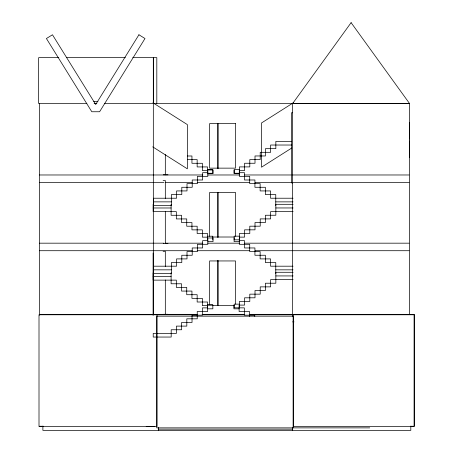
<?xml version="1.0" encoding="UTF-8"?>
<svg xmlns="http://www.w3.org/2000/svg" width="453" height="453" viewBox="0 0 453 453"><rect width="100%" height="100%" fill="white"/><g stroke="black" fill="none" stroke-linecap="round" stroke-linejoin="round"><path stroke-width="0.68" d="M293.708 102.548L261.523 122.961L261.523 167.185L291.794 147.989M58.805 57.661L38.658 57.661L38.658 103.499L86.874 103.499M66.28 57.661L125.368 57.661M132.786 57.661L156.812 57.661L156.812 103.499M93.743 101.563L97.961 101.563M94.128 103.499L96.885 103.499M104.496 103.499L409.591 103.499L409.591 314.337L249.484 314.337M292.7 112.746L291.5 112.746L291.5 182.91L292.7 182.91M291.738 141.376L275.843 141.376L275.843 148.669L265.424 148.669L265.424 155.962L255.005 155.962L255.005 163.256L244.586 163.256L244.586 170.549L239.377 170.549M291.738 145.022L270.634 145.022L270.634 152.316L260.215 152.316L260.215 159.609L249.796 159.609L249.796 166.902L239.377 166.902L239.377 173.25L234.167 173.25L234.167 169.603L239.377 169.603M187.389 155.991L191.947 155.991L191.947 163.284L202.366 163.284L202.366 170.577L207.576 170.577M187.389 159.637L197.157 159.637L197.157 166.931L207.576 166.931L207.576 172.672M207.576 169.632L212.785 169.632L212.785 173.278L207.576 173.278M207.836 172.695L202.627 172.695L202.627 179.988L192.214 179.988L192.214 187.282L181.795 187.282L181.795 194.575L171.376 194.575L171.376 205.515L153.403 205.515L153.403 198.221L176.585 198.221L176.585 190.928L187.004 190.928L187.004 183.635L197.423 183.635L197.423 176.342L207.836 176.342L207.836 169.994L213.046 169.994L213.046 173.641L207.836 173.641M239.297 172.695L244.507 172.695L244.507 179.988L254.926 179.988L254.926 187.282L265.345 187.282L265.345 194.575L275.764 194.575L275.764 205.515M239.297 173.641L234.093 173.641L234.093 169.994M163.256 174.801L167.972 174.801M39.513 174.977L202.814 174.977M207.763 174.977L239.58 174.977M244.535 174.977L291.2 174.977M292.61 174.977L409.042 174.977M163.108 180.543L165.322 180.543L165.322 198.748M39.513 182.519L163.929 182.519M165.345 182.519L192.208 182.519M197.157 182.519L249.484 182.519M255.135 182.519L291.2 182.519M292.61 182.519L409.042 182.519M293.046 198.221L270.554 198.221L270.554 190.928L260.135 190.928L260.135 183.635L249.716 183.635L249.716 176.342L239.297 176.342L239.297 169.994M153.403 201.868L171.376 201.868M275.764 201.868L293.046 201.868M293.119 204.309L275.843 204.309L275.843 215.249L265.424 215.249L265.424 222.542L255.005 222.542L255.005 229.835L244.586 229.835L244.586 237.129L239.377 237.129M153.142 207.984L171.109 207.984M275.843 207.955L293.119 207.955M293.119 211.602L270.634 211.602L270.634 218.895L260.215 218.895L260.215 226.189L249.796 226.189L249.796 233.482L239.377 233.482L239.377 239.824L234.167 239.824L234.167 236.177L239.377 236.177M207.576 236.211L212.785 236.211L212.785 239.858M212.423 237.01L234.116 237.01M207.576 237.157L202.366 237.157L202.366 229.864L191.947 229.864L191.947 222.57L181.528 222.57L181.528 215.277L171.109 215.277L171.109 204.337M207.836 240.668L202.627 240.668L202.627 247.961L192.214 247.961L192.214 255.254L181.795 255.254L181.795 262.547L171.376 262.547L171.376 273.487L153.403 273.487L153.403 266.194L176.585 266.194L176.585 258.901L187.004 258.901L187.004 251.608L197.423 251.608L197.423 244.314L207.836 244.314L207.836 237.967L213.046 237.967L213.046 241.613L207.836 241.613M239.297 240.668L244.507 240.668L244.507 247.961L254.926 247.961L254.926 255.254L265.345 255.254L265.345 262.547L275.764 262.547L275.764 273.487M239.297 241.613L234.093 241.613L234.093 237.967M39.513 243.176L163.929 243.176M165.345 243.176L202.814 243.176M207.763 243.176L239.58 243.176M244.535 243.176L409.042 243.176M163.256 243.55L167.972 243.55M39.513 250.713L192.208 250.713M197.157 250.713L249.484 250.713M255.135 250.713L409.042 250.713M163.108 251.279L165.322 251.279L165.322 266.681M293.046 266.194L270.554 266.194L270.554 258.901L260.135 258.901L260.135 251.608L249.716 251.608L249.716 244.314L239.297 244.314L239.297 237.967M153.403 269.841L171.376 269.841M275.764 269.841L293.046 269.841M293.119 272.281L275.843 272.281L275.843 283.221L265.424 283.221L265.424 290.515L255.005 290.515L255.005 297.808L244.586 297.808L244.586 305.101L239.377 305.101M275.843 275.928L293.119 275.928M153.142 276.483L171.109 276.483M293.119 279.575L270.634 279.575L270.634 286.868L260.215 286.868L260.215 294.161L249.796 294.161L249.796 301.455L239.377 301.455L239.377 307.797M239.377 304.15L234.167 304.15L234.167 307.797L244.326 307.876L244.326 315.169L254.745 315.169L254.745 316.381M207.576 304.71L212.785 304.71L212.865 308.821L207.655 308.821M212.865 305.175L207.655 305.175L207.655 311.522L197.236 311.522L197.236 318.816L186.817 318.816L186.817 326.109L176.398 326.109L176.398 333.402L153.216 333.402L153.216 337.049L171.189 337.049L171.189 329.756L181.608 329.756L181.608 322.462L192.027 322.462L192.027 315.169L202.446 315.169L202.446 307.876L207.655 307.876M212.423 305.498L234.116 305.498M207.576 305.656L202.366 305.656L202.366 298.363L191.947 298.363L191.947 291.069L181.528 291.069L181.528 283.776L171.109 283.776L171.109 272.836M239.116 308.821L233.907 308.821L233.907 305.175M163.256 314.286L167.972 314.286M39.513 314.337L197.157 314.337M202.112 314.337L244.535 314.337M408.68 314.552L414.342 314.552L414.342 426.256L410.803 426.256M197.287 314.773L39.003 314.773L39.003 426.477L157.01 426.477L157.01 314.773M202.231 314.773L244.626 314.773M249.575 314.773L292.672 314.773M292.61 321.873L294.025 321.873M39.269 426.256L43.516 426.256M146.206 426.618L154.801 426.618M369.727 427.87L156.744 427.87L156.744 316.166L293.114 316.166L293.114 427.87M158.244 429.161L292.536 429.161M152.938 102.78L187.344 124.598L187.344 168.822L152.689 146.846M410.814 426.109L410.814 430.35L42.882 430.35L42.882 426.109M409.427 122.655L409.427 139.122M409.427 140.877L409.427 157.485M292.61 103.499L292.61 316.392M292.411 427.524L292.411 430.35M249.535 316.381L249.535 311.522L239.116 311.522L239.116 305.175M235.515 236.307L235.515 192.463L209.626 192.463L209.626 236.307M235.515 304.082L235.515 260.951L209.626 260.951L209.626 304.79M217.972 123.737L217.972 168.539M217.972 192.531L217.972 237.332M217.972 260.492L217.972 305.294M217.882 123.737L217.882 168.539M217.882 192.531L217.882 237.332M217.882 260.492L217.882 305.294M207.576 239.858L207.576 233.51L197.157 233.51L197.157 226.217L186.738 226.217L186.738 218.924L176.319 218.924L176.319 211.63L153.142 211.63L153.142 204.337M207.576 308.357L207.576 302.009L197.157 302.009L197.157 294.716L186.738 294.716L186.738 287.423L176.319 287.423L176.319 280.13L153.142 280.13L153.142 272.836M165.322 154.501L165.322 174.801M165.322 211.347L165.322 243.55M165.322 279.982L165.322 314.286M158.641 427.524L158.641 430.35M153.324 102.791L153.324 57.661L153.324 314.337M153.114 252.955L153.114 315.401M39.513 103.499L39.513 315.277M138.929 34.773L95.702 104.501L52.474 34.773L46.41 38.528L91.8 111.749L99.603 111.749L144.994 38.528L138.929 34.773M351.103 22.65L292.61 103.584L409.591 103.584L351.103 22.65M235.515 123.595L209.626 123.595L209.626 168.142L235.515 168.142L235.515 123.595M414.082 314.773L293.38 314.773L293.38 426.477L414.082 426.477L414.082 314.773"/></g></svg>
